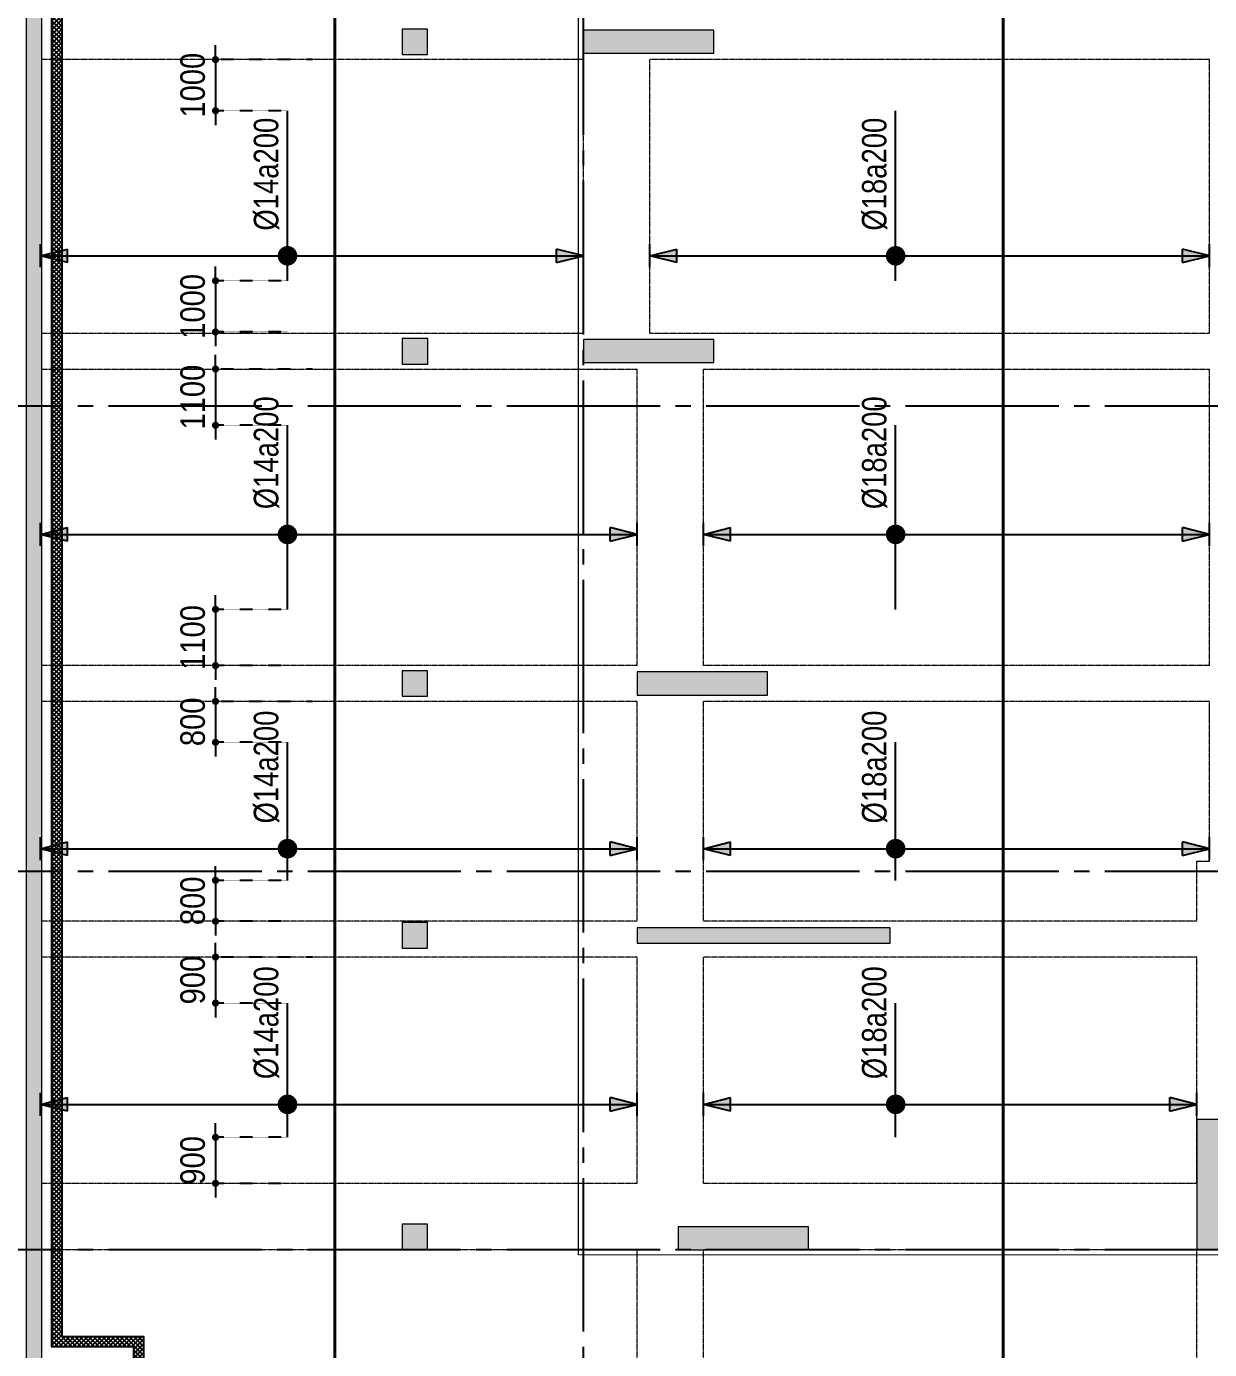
# Model space of a CAD drawing. Header units: millimetres. Extents: x -3819597 to -2591384, y 582389 to 820195.
# Drawn here: x -2777407 to -2754257, y 698281 to 724155 of the extents above; entities that cross this region are included whole.
import ezdxf
from ezdxf.enums import TextEntityAlignment as Align

# ---------------------------------------------------------------- set-up
doc = ezdxf.new("R2010")
doc.units = ezdxf.units.MM
doc.header["$MEASUREMENT"] = 0
for name, pattern in [('CENTER', [2, 1.25, -0.25, 0.25, -0.25]), ('CHG_XX_Cot_Ham 2$0$MB_Luoi truc$0$HTT Hidden 21', [3, 2, -1]), ('CHG_XX_Damsan_Ham 2$0$CHG_XX_Damsan_Ham 2$0$HIDDEN', [0.375, 0.25, -0.125]), ('CHG_XX_Luoi truc$0$MB_Luoi truc$0$Center101', [13, 10, -1, 1, -1]), ('DOT2', [0.125, 0, -0.125]), ('HIDDEN', [0.375, 0.25, -0.125])]:
    doc.linetypes.add(name, pattern=pattern)
doc.layers.get('0').update_dxf_attribs({"lineweight": 9})
doc.layers.get('Defpoints').update_dxf_attribs({"color": 10, "lineweight": 0})
for name, color, linetype in [('02HN. TEXT B', 1, 'Continuous'), ('08HN. SSS X', 6, 'Continuous'), ('12HN. GRID', 1, 'CENTER'), ('CHG_XX_Damsan_Ham 2$0$CHG_XX_Damsan_Ham 2$0$MEP-00-GENERAL-35', 2, 'Continuous'), ('CHG_XX_Luoi truc$0$Grid', 34, 'Continuous'), ('CHG_XX_Luoi truc$0$Grid Line', 8, 'CHG_XX_Luoi truc$0$MB_Luoi truc$0$Center101'), ('dim', 51, 'Continuous')]:
    doc.layers.add(name, color=color, linetype=linetype)
for name, color, linetype, lineweight, plot in [('CHG_XX_Cot_Ham 2$0$NS-Column-H2', 90, 'Continuous', 13, False), ('CHG_XX_Cot_Ham 2$0$NS-Column-H2 @ 1', 90, 'Continuous', 13, False), ('CHG_XX_Cot_Ham 2$0$NS-Column-H2 @ 150', 90, 'Continuous', 13, False)]:
    doc.layers.add(name, color=color, linetype=linetype, lineweight=lineweight, plot=plot)
for name, color, linetype, lineweight in [('CHG_XX_Cot_Ham 2$0$NS-Pier-H2', 150, 'Continuous', 13), ('CHG_XX_Cot_Ham 2$0$NS-Pier-H2 @ 1', 150, 'Continuous', 13), ('CHG_XX_Cot_Ham 2$0$NS-Pier-H2 @ 150', 150, 'Continuous', 13), ("CHG_XX_Damsan_Ham 2$0$CHG_XX_Damsan_Ham 2$0$'S_General_Hidden_1 Thin", 1, 'CHG_XX_Damsan_Ham 2$0$CHG_XX_Damsan_Ham 2$0$HIDDEN', 18), ('CHG_XX_Damsan_Ham 2$0$CHG_XX_Damsan_Ham 2$0$CHG_XX_Damsan_Ham 2$0$Start net bao', 3, 'Continuous', 18), ('CHG_XX_Damsan_Ham 2$0$CHG_XX_Damsan_Ham 2$0$DBAO', 3, 'Continuous', 13), ('CHG_XX_Damsan_Ham 2$0$CHG_XX_Damsan_Ham 2$0$DTE-MEP-H-SLAB TEXT', 3, 'Continuous', 0), ('CHG_XX_Damsan_Ham 2$0$CHG_XX_Damsan_Ham 2$0$mach ngung thi cong', 6, 'Continuous', 13), ('CHG_XX_Damsan_Ham 2$0$CHG_XX_Damsan_Ham 2$0$Start hatch', 8, 'Continuous', 25), ('CHG_XX_Damsan_Ham 2$0$CHG_XX_Damsan_Ham 2$0$Start net bao', 3, 'Continuous', 18), ('CHG_XX_Damsan_Ham 2$0$HATCH', 57, 'Continuous', 9), ('CHG_XX_Damsan_Ham 2$0$mach ngung thi cong', 6, 'Continuous', 13), ('thep chay suot', 5, 'HIDDEN', 40)]:
    doc.layers.add(name, color=color, linetype=linetype, lineweight=lineweight)
doc.styles.add('[HN042014]STYLE', font='arial.ttf', dxfattribs={"width": 0.8})
doc.styles.add('CHG_XX_Luoi truc$0$MB_Luoi truc$0$Grid A-F$0$VNI-HelveCB', font='VHELVCB_0.TTF')
doc.styles.add('MB_Luoi truc$0$Arial_C', font='arial.ttf', dxfattribs={"width": 0.85})
doc.dimstyles.new('200', dxfattribs={"dimscale": 200, "dimtxt": 2.4, "dimasz": 0.7, "dimexe": 0.0003, "dimexo": 0, "dimgap": 1, "dimtad": 1, "dimdec": 0, "dimzin": 12, "dimdsep": 46, "dimtxsty": 'MB_Luoi truc$0$Arial_C', "dimblk": 'MB_Luoi truc$0$_Dot', "dimcen": 0.5, "dimclrd": 256, "dimclre": 8, "dimclrt": 1, "dimadec": 0, "dimazin": 0, "dimtfac": 1, "dimtdec": 0, "dimtix": 1, "dimtmove": 2, "dimatfit": 3, "dimldrblk": 'MB_Luoi truc$0$HTT Arrow 30', "dimfxl": 1, "dimtolj": 1, "dimtzin": 0, "dimlwe": -1, "dimarcsym": 0})
pattern_1 = [(45, (273994.73, -8650), (-44.194174, 44.194174), []), (135, (273994.73, -8650), (-44.194174, -44.194174), [])]

# ---------------------------------------------------------------- blocks, each defined once
blk = doc.blocks.new('*U684')
at = {"layer": 'thep chay suot', "linetype": 'HIDDEN', "ltscale": 10}
blk.add_line((-12752.7, 0), (13627.9, 0), dxfattribs=at)
at = {"layer": '02HN. TEXT B', "linetype": 'ByBlock', "style": '[HN042014]STYLE', "width": 0.8, "flags": 8}
blk.add_attdef('1', text='', height=160, dxfattribs=at).set_placement((-923.2, 185.3), align=Align.MIDDLE_LEFT)
blk.add_attdef('0', text='', height=160, dxfattribs=at).set_placement((-351.3, 10.6), align=Align.MIDDLE_CENTER)
at = {"layer": 'Defpoints', "color": 9, "linetype": 'ByBlock', "style": '[HN042014]STYLE', "width": 0.8, "flags": 9}
for tag, p in [('2', (-8371.1, -1066)), ('3', (-8371.1, -1470.8)), ('4', (-8371.1, -1875.5)), ('5', (-8371.1, -2266))]:
    blk.add_attdef(tag, text='', height=250, dxfattribs=at).set_placement(p, align=Align.MIDDLE_CENTER)
blk = doc.blocks.new('*U178')
at = {"layer": '12HN. GRID', "linetype": 'Continuous'}
h = blk.add_hatch(color=256, dxfattribs=at)
h.dxf.hatch_style = 1
h.paths.add_polyline_path([(-44, 1435.6), (44, 1435.6), (0, 1611.6)])
h = blk.add_hatch(color=256, dxfattribs=at)
h.dxf.hatch_style = 1
h.paths.add_polyline_path([(0, -1930.7), (44, -1754.7), (-44, -1754.7)])
at = {"layer": '08HN. SSS X', "linetype": 'ByBlock', "ltscale": 10}
for p, q in [((-162.9, 0), (945.5, 0)), ((-162.9, 0), (-162.9, 0)), ((945.5, 0), (945.5, 0))]:
    blk.add_line(p, q, dxfattribs=at)
at = {"layer": '12HN. GRID', "linetype": 'Continuous'}
for p, q in [((-75, 1611.6), (75, 1611.6)), ((-44, 1435.6), (0, 1611.6)), ((0, 1611.6), (0, -1930.7)), ((0, 1611.6), (44, 1435.6)), ((-44, 1435.6), (44, 1435.6)), ((-44, -1754.7), (44, -1754.7)), ((-44, -1754.7), (0, -1930.7)), ((0, -1930.7), (44, -1754.7)), ((-75, -1930.7), (75, -1930.7))]:
    blk.add_line(p, q, dxfattribs=at)
at = {"layer": '12HN. GRID', "linetype": 'Continuous', "const_width": 64, "flags": 128}
blk.add_lwpolyline([(-32, 0, 1), (32, 0, 1)], format="xyb", close=True, dxfattribs=at)
at = {"layer": '02HN. TEXT B', "linetype": 'ByBlock', "style": '[HN042014]STYLE', "width": 0.8, "flags": 8}
blk.add_attdef('1', text='', height=160, dxfattribs=at).set_placement((164.4, 140), align=Align.MIDDLE_LEFT)
blk.add_attdef('0', text='', height=160, dxfattribs=at).set_placement((1102.5, 160), align=Align.MIDDLE_CENTER)
at = {"layer": 'Defpoints', "color": 9, "linetype": 'ByBlock', "style": '[HN042014]STYLE', "width": 0.8, "flags": 9}
for tag, p in [('2', (2890.2, 2422.8)), ('3', (2890.2, 2018)), ('4', (2890.2, 1613.3)), ('5', (2890.2, 1222.8))]:
    blk.add_attdef(tag, text='', height=250, dxfattribs=at).set_placement(p, align=Align.MIDDLE_CENTER)
blk = doc.blocks.new('MB_Luoi truc$0$_Dot')
at = {"color": 0, "linetype": 'ByBlock', "lineweight": -2}
blk.add_line((-0.5, 0), (-1, 0), dxfattribs=at)
at = {"color": 0, "linetype": 'ByBlock', "const_width": 0.5}
blk.add_lwpolyline([(-0.25, 0, 1), (0.25, 0, 1)], format="xyb", close=True, dxfattribs=at)
blk = doc.blocks.new('*D163')
at = {"layer": 'Defpoints', "color": 0, "transparency": 16777216}
for p in [(-2771807, 723506), (-2773707, 722506), (-2772299, 722506)]:
    blk.add_point(p, dxfattribs=at)
at = {"layer": 'dim', "lineweight": -2, "transparency": 16777216}
for p, q in [((-2773707, 723646), (-2773707, 723786)), ((-2773707, 723506), (-2773707, 722506)), ((-2773707, 722366), (-2773707, 722226))]:
    blk.add_line(p, q, dxfattribs=at)
at = {"layer": 'dim', "color": 8, "linetype": 'DOT2', "transparency": 16777216}
for p, q in [((-2771807, 723506), (-2773707, 723506)), ((-2772299, 722506), (-2773707, 722506))]:
    blk.add_line(p, q, dxfattribs=at)
at = {"layer": 'dim', "lineweight": -2, "transparency": 16777216, "xscale": 140, "yscale": 140, "zscale": 140}
for p, rotation in [((-2773707, 723506), 270), ((-2773707, 722506), 90)]:
    blk.add_blockref('MB_Luoi truc$0$_Dot', p, dxfattribs=dict(at, rotation=rotation))
at = {"layer": 'dim', "color": 1, "transparency": 16777216, "insert": (-2774152, 723006), "char_height": 480, "attachment_point": 5, "rotation": 90, "style": 'MB_Luoi truc$0$Arial_C'}
blk.add_mtext('\\A1;1000', dxfattribs=at)
blk = doc.blocks.new('MB_Luoi truc$0$HTT Arrow 30')
blk.add_hatch(color=256).paths.add_polyline_path([(-2.5, 0.375), (-2.5, -0.375), (0, 0)])
at = {"color": 0, "linetype": 'ByBlock', "lineweight": -2}
for p, q in [((0, 0), (-2.5, 0.375)), ((-2.5, -0.375), (-2.5, 0.375)), ((0, 0), (-2.5, -0.375))]:
    blk.add_line(p, q, dxfattribs=at)
blk = doc.blocks.new('*D164')
at = {"layer": 'Defpoints', "color": 0, "transparency": 16777216}
for p in [(-2772299, 719181), (-2773707, 718181), (-2772299, 718181)]:
    blk.add_point(p, dxfattribs=at)
at = {"layer": 'dim', "lineweight": -2, "transparency": 16777216}
for p, q in [((-2773707, 719321), (-2773707, 719461)), ((-2773707, 719181), (-2773707, 718181)), ((-2773707, 718041), (-2773707, 717901))]:
    blk.add_line(p, q, dxfattribs=at)
at = {"layer": 'dim', "color": 8, "linetype": 'DOT2', "transparency": 16777216}
for p, q in [((-2772299, 719181), (-2773707, 719181)), ((-2772299, 718181), (-2773707, 718181))]:
    blk.add_line(p, q, dxfattribs=at)
at = {"layer": 'dim', "lineweight": -2, "transparency": 16777216, "xscale": 140, "yscale": 140, "zscale": 140}
for p, rotation in [((-2773707, 719181), 270), ((-2773707, 718181), 90)]:
    blk.add_blockref('MB_Luoi truc$0$_Dot', p, dxfattribs=dict(at, rotation=rotation))
at = {"layer": 'dim', "color": 1, "transparency": 16777216, "insert": (-2774152, 718681), "char_height": 480, "attachment_point": 5, "rotation": 90, "style": 'MB_Luoi truc$0$Arial_C'}
blk.add_mtext('\\A1;1000', dxfattribs=at)
blk = doc.blocks.new('*U173')
at = {"layer": '12HN. GRID', "linetype": 'Continuous'}
h = blk.add_hatch(color=256, dxfattribs=at)
h.dxf.hatch_style = 1
h.paths.add_polyline_path([(-44, 1435.6), (44, 1435.6), (0, 1611.6)])
h = blk.add_hatch(color=256, dxfattribs=at)
h.dxf.hatch_style = 1
h.paths.add_polyline_path([(0, -2280.7), (44, -2104.7), (-44, -2104.7)])
at = {"layer": '08HN. SSS X', "linetype": 'ByBlock', "ltscale": 10}
for p, q in [((-488.5, 0), (711.5, 0)), ((-488.5, 0), (-488.5, 0)), ((711.5, 0), (711.5, 0))]:
    blk.add_line(p, q, dxfattribs=at)
at = {"layer": '12HN. GRID', "linetype": 'Continuous'}
for p, q in [((-75, 1611.6), (75, 1611.6)), ((-44, 1435.6), (0, 1611.6)), ((0, 1611.6), (0, -2280.7)), ((0, 1611.6), (44, 1435.6)), ((-44, 1435.6), (44, 1435.6)), ((-44, -2104.7), (44, -2104.7)), ((-44, -2104.7), (0, -2280.7)), ((0, -2280.7), (44, -2104.7)), ((-75, -2280.7), (75, -2280.7))]:
    blk.add_line(p, q, dxfattribs=at)
at = {"layer": '12HN. GRID', "linetype": 'Continuous', "const_width": 64, "flags": 128}
blk.add_lwpolyline([(-32, 0, 1), (32, 0, 1)], format="xyb", close=True, dxfattribs=at)
at = {"layer": '02HN. TEXT B', "linetype": 'ByBlock', "style": '[HN042014]STYLE', "width": 0.8, "flags": 8}
blk.add_attdef('1', text='', height=160, dxfattribs=at).set_placement((164.4, 140), align=Align.MIDDLE_LEFT)
blk.add_attdef('0', text='', height=160, dxfattribs=at).set_placement((1102.5, 160), align=Align.MIDDLE_CENTER)
at = {"layer": 'Defpoints', "color": 9, "linetype": 'ByBlock', "style": '[HN042014]STYLE', "width": 0.8, "flags": 9}
for tag, p in [('2', (2689.6, 2422.8)), ('3', (2689.6, 2018)), ('4', (2689.6, 1613.3)), ('5', (2689.6, 1222.8))]:
    blk.add_attdef(tag, text='', height=250, dxfattribs=at).set_placement(p, align=Align.MIDDLE_CENTER)
blk = doc.blocks.new('*D165')
at = {"layer": 'Defpoints', "color": 0, "transparency": 16777216}
for p in [(-2771807, 717456), (-2773707, 716356), (-2772299, 716356)]:
    blk.add_point(p, dxfattribs=at)
at = {"layer": 'dim', "lineweight": -2, "transparency": 16777216}
for p, q in [((-2773707, 717596), (-2773707, 717736)), ((-2773707, 717456), (-2773707, 716356)), ((-2773707, 716216), (-2773707, 716076))]:
    blk.add_line(p, q, dxfattribs=at)
at = {"layer": 'dim', "color": 8, "linetype": 'DOT2', "transparency": 16777216}
for p, q in [((-2771807, 717456), (-2773707, 717456)), ((-2772299, 716356), (-2773707, 716356))]:
    blk.add_line(p, q, dxfattribs=at)
at = {"layer": 'dim', "lineweight": -2, "transparency": 16777216, "xscale": 140, "yscale": 140, "zscale": 140}
for p, rotation in [((-2773707, 717456), 270), ((-2773707, 716356), 90)]:
    blk.add_blockref('MB_Luoi truc$0$_Dot', p, dxfattribs=dict(at, rotation=rotation))
at = {"layer": 'dim', "color": 1, "transparency": 16777216, "insert": (-2774152, 716906), "char_height": 480, "attachment_point": 5, "rotation": 90, "style": 'MB_Luoi truc$0$Arial_C'}
blk.add_mtext('\\A1;1100', dxfattribs=at)
blk = doc.blocks.new('*D166')
at = {"layer": 'Defpoints', "color": 0, "transparency": 16777216}
for p in [(-2772299, 712756), (-2773707, 711656), (-2772299, 711656)]:
    blk.add_point(p, dxfattribs=at)
at = {"layer": 'dim', "lineweight": -2, "transparency": 16777216}
for p, q in [((-2773707, 712896), (-2773707, 713036)), ((-2773707, 712756), (-2773707, 711656)), ((-2773707, 711516), (-2773707, 711376))]:
    blk.add_line(p, q, dxfattribs=at)
at = {"layer": 'dim', "color": 8, "linetype": 'DOT2', "transparency": 16777216}
for p, q in [((-2772299, 712756), (-2773707, 712756)), ((-2772299, 711656), (-2773707, 711656))]:
    blk.add_line(p, q, dxfattribs=at)
at = {"layer": 'dim', "lineweight": -2, "transparency": 16777216, "xscale": 140, "yscale": 140, "zscale": 140}
for p, rotation in [((-2773707, 712756), 270), ((-2773707, 711656), 90)]:
    blk.add_blockref('MB_Luoi truc$0$_Dot', p, dxfattribs=dict(at, rotation=rotation))
at = {"layer": 'dim', "color": 1, "transparency": 16777216, "insert": (-2774152, 712206), "char_height": 480, "attachment_point": 5, "rotation": 90, "style": 'MB_Luoi truc$0$Arial_C'}
blk.add_mtext('\\A1;1100', dxfattribs=at)
blk = doc.blocks.new('*U169')
at = {"layer": '12HN. GRID', "linetype": 'Continuous'}
h = blk.add_hatch(color=256, dxfattribs=at)
h.dxf.hatch_style = 1
h.paths.add_polyline_path([(-44, 1435.6), (44, 1435.6), (0, 1611.6)])
h = blk.add_hatch(color=256, dxfattribs=at)
h.dxf.hatch_style = 1
h.paths.add_polyline_path([(0, -2280.7), (44, -2104.7), (-44, -2104.7)])
at = {"layer": '08HN. SSS X', "linetype": 'ByBlock', "ltscale": 10}
for p, q in [((-206.6, 0), (693.5, 0)), ((-206.6, 0), (-206.6, 0)), ((693.5, 0), (693.5, 0))]:
    blk.add_line(p, q, dxfattribs=at)
at = {"layer": '12HN. GRID', "linetype": 'Continuous'}
for p, q in [((-75, 1611.6), (75, 1611.6)), ((-44, 1435.6), (0, 1611.6)), ((0, 1611.6), (0, -2280.7)), ((0, 1611.6), (44, 1435.6)), ((-44, 1435.6), (44, 1435.6)), ((-44, -2104.7), (44, -2104.7)), ((-44, -2104.7), (0, -2280.7)), ((0, -2280.7), (44, -2104.7)), ((-75, -2280.7), (75, -2280.7))]:
    blk.add_line(p, q, dxfattribs=at)
at = {"layer": '12HN. GRID', "linetype": 'Continuous', "const_width": 64, "flags": 128}
blk.add_lwpolyline([(-32, 0, 1), (32, 0, 1)], format="xyb", close=True, dxfattribs=at)
at = {"layer": '02HN. TEXT B', "linetype": 'ByBlock', "style": '[HN042014]STYLE', "width": 0.8, "flags": 8}
blk.add_attdef('1', text='', height=160, dxfattribs=at).set_placement((164.4, 140), align=Align.MIDDLE_LEFT)
blk.add_attdef('0', text='', height=160, dxfattribs=at).set_placement((1102.5, 160), align=Align.MIDDLE_CENTER)
at = {"layer": 'Defpoints', "color": 9, "linetype": 'ByBlock', "style": '[HN042014]STYLE', "width": 0.8, "flags": 9}
for tag, p in [('2', (2571.6, 2422.8)), ('3', (2571.6, 2018)), ('4', (2571.6, 1613.3)), ('5', (2571.6, 1222.8))]:
    blk.add_attdef(tag, text='', height=250, dxfattribs=at).set_placement(p, align=Align.MIDDLE_CENTER)
blk = doc.blocks.new('*D167')
at = {"layer": 'Defpoints', "color": 0, "transparency": 16777216}
for p in [(-2771807, 710956), (-2773707, 710156), (-2772299, 710156)]:
    blk.add_point(p, dxfattribs=at)
at = {"layer": 'dim', "lineweight": -2, "transparency": 16777216}
for p, q in [((-2773707, 711096), (-2773707, 711236)), ((-2773707, 710956), (-2773707, 710156)), ((-2773707, 710016), (-2773707, 709876))]:
    blk.add_line(p, q, dxfattribs=at)
at = {"layer": 'dim', "color": 8, "linetype": 'DOT2', "transparency": 16777216}
for p, q in [((-2771807, 710956), (-2773707, 710956)), ((-2772299, 710156), (-2773707, 710156))]:
    blk.add_line(p, q, dxfattribs=at)
at = {"layer": 'dim', "lineweight": -2, "transparency": 16777216, "xscale": 140, "yscale": 140, "zscale": 140}
for p, rotation in [((-2773707, 710956), 270), ((-2773707, 710156), 90)]:
    blk.add_blockref('MB_Luoi truc$0$_Dot', p, dxfattribs=dict(at, rotation=rotation))
at = {"layer": 'dim', "color": 1, "transparency": 16777216, "insert": (-2774152, 710556), "char_height": 480, "attachment_point": 5, "rotation": 90, "style": 'MB_Luoi truc$0$Arial_C'}
blk.add_mtext('\\A1;800', dxfattribs=at)
blk = doc.blocks.new('*D168')
at = {"layer": 'Defpoints', "color": 0, "transparency": 16777216}
for p in [(-2772299, 707456), (-2773707, 706656), (-2772299, 706656)]:
    blk.add_point(p, dxfattribs=at)
at = {"layer": 'dim', "lineweight": -2, "transparency": 16777216}
for p, q in [((-2773707, 707596), (-2773707, 707736)), ((-2773707, 707456), (-2773707, 706656)), ((-2773707, 706516), (-2773707, 706376))]:
    blk.add_line(p, q, dxfattribs=at)
at = {"layer": 'dim', "color": 8, "linetype": 'DOT2', "transparency": 16777216}
for p, q in [((-2772299, 707456), (-2773707, 707456)), ((-2772299, 706656), (-2773707, 706656))]:
    blk.add_line(p, q, dxfattribs=at)
at = {"layer": 'dim', "lineweight": -2, "transparency": 16777216, "xscale": 140, "yscale": 140, "zscale": 140}
for p, rotation in [((-2773707, 707456), 270), ((-2773707, 706656), 90)]:
    blk.add_blockref('MB_Luoi truc$0$_Dot', p, dxfattribs=dict(at, rotation=rotation))
at = {"layer": 'dim', "color": 1, "transparency": 16777216, "insert": (-2774152, 707056), "char_height": 480, "attachment_point": 5, "rotation": 90, "style": 'MB_Luoi truc$0$Arial_C'}
blk.add_mtext('\\A1;800', dxfattribs=at)
blk = doc.blocks.new('*U172')
at = {"layer": '12HN. GRID', "linetype": 'Continuous'}
h = blk.add_hatch(color=256, dxfattribs=at)
h.dxf.hatch_style = 1
h.paths.add_polyline_path([(-44, 1435.6), (44, 1435.6), (0, 1611.6)])
h = blk.add_hatch(color=256, dxfattribs=at)
h.dxf.hatch_style = 1
h.paths.add_polyline_path([(0, -2280.7), (44, -2104.7), (-44, -2104.7)])
at = {"layer": '08HN. SSS X', "linetype": 'ByBlock', "ltscale": 10}
for p, q in [((-214.9, 0), (660.1, 0)), ((-214.9, 0), (-214.9, 0)), ((660.1, 0), (660.1, 0))]:
    blk.add_line(p, q, dxfattribs=at)
at = {"layer": '12HN. GRID', "linetype": 'Continuous'}
for p, q in [((-75, 1611.6), (75, 1611.6)), ((-44, 1435.6), (0, 1611.6)), ((0, 1611.6), (0, -2280.7)), ((0, 1611.6), (44, 1435.6)), ((-44, 1435.6), (44, 1435.6)), ((-44, -2104.7), (44, -2104.7)), ((-44, -2104.7), (0, -2280.7)), ((0, -2280.7), (44, -2104.7)), ((-75, -2280.7), (75, -2280.7))]:
    blk.add_line(p, q, dxfattribs=at)
at = {"layer": '12HN. GRID', "linetype": 'Continuous', "const_width": 64, "flags": 128}
blk.add_lwpolyline([(-32, 0, 1), (32, 0, 1)], format="xyb", close=True, dxfattribs=at)
at = {"layer": '02HN. TEXT B', "linetype": 'ByBlock', "style": '[HN042014]STYLE', "width": 0.8, "flags": 8}
blk.add_attdef('1', text='', height=160, dxfattribs=at).set_placement((164.4, 140), align=Align.MIDDLE_LEFT)
blk.add_attdef('0', text='', height=160, dxfattribs=at).set_placement((1102.5, 160), align=Align.MIDDLE_CENTER)
at = {"layer": 'Defpoints', "color": 9, "linetype": 'ByBlock', "style": '[HN042014]STYLE', "width": 0.8, "flags": 9}
for tag, p in [('2', (2571.6, 2422.8)), ('3', (2571.6, 2018)), ('4', (2571.6, 1613.3)), ('5', (2571.6, 1222.8))]:
    blk.add_attdef(tag, text='', height=250, dxfattribs=at).set_placement(p, align=Align.MIDDLE_CENTER)
blk = doc.blocks.new('*D170')
at = {"layer": 'Defpoints', "color": 0, "transparency": 16777216}
for p in [(-2771807, 705956), (-2773707, 705056), (-2772299, 705056)]:
    blk.add_point(p, dxfattribs=at)
at = {"layer": 'dim', "lineweight": -2, "transparency": 16777216}
for p, q in [((-2773707, 706096), (-2773707, 706236)), ((-2773707, 705956), (-2773707, 705056)), ((-2773707, 704916), (-2773707, 704776))]:
    blk.add_line(p, q, dxfattribs=at)
at = {"layer": 'dim', "color": 8, "linetype": 'DOT2', "transparency": 16777216}
for p, q in [((-2771807, 705956), (-2773707, 705956)), ((-2772299, 705056), (-2773707, 705056))]:
    blk.add_line(p, q, dxfattribs=at)
at = {"layer": 'dim', "lineweight": -2, "transparency": 16777216, "xscale": 140, "yscale": 140, "zscale": 140}
for p, rotation in [((-2773707, 705956), 270), ((-2773707, 705056), 90)]:
    blk.add_blockref('MB_Luoi truc$0$_Dot', p, dxfattribs=dict(at, rotation=rotation))
at = {"layer": 'dim', "color": 1, "transparency": 16777216, "insert": (-2774152, 705506), "char_height": 480, "attachment_point": 5, "rotation": 90, "style": 'MB_Luoi truc$0$Arial_C'}
blk.add_mtext('\\A1;900', dxfattribs=at)
blk = doc.blocks.new('*D171')
at = {"layer": 'Defpoints', "color": 0, "transparency": 16777216}
for p in [(-2772299, 702431), (-2773707, 701531), (-2772299, 701531)]:
    blk.add_point(p, dxfattribs=at)
at = {"layer": 'dim', "lineweight": -2, "transparency": 16777216}
for p, q in [((-2773707, 702571), (-2773707, 702711)), ((-2773707, 702431), (-2773707, 701531)), ((-2773707, 701391), (-2773707, 701251))]:
    blk.add_line(p, q, dxfattribs=at)
at = {"layer": 'dim', "color": 8, "linetype": 'DOT2', "transparency": 16777216}
for p, q in [((-2772299, 702431), (-2773707, 702431)), ((-2772299, 701531), (-2773707, 701531))]:
    blk.add_line(p, q, dxfattribs=at)
at = {"layer": 'dim', "lineweight": -2, "transparency": 16777216, "xscale": 140, "yscale": 140, "zscale": 140}
for p, rotation in [((-2773707, 702431), 270), ((-2773707, 701531), 90)]:
    blk.add_blockref('MB_Luoi truc$0$_Dot', p, dxfattribs=dict(at, rotation=rotation))
at = {"layer": 'dim', "color": 1, "transparency": 16777216, "insert": (-2774152, 701981), "char_height": 480, "attachment_point": 5, "rotation": 90, "style": 'MB_Luoi truc$0$Arial_C'}
blk.add_mtext('\\A1;900', dxfattribs=at)
blk = doc.blocks.new('*U174')
at = {"layer": '12HN. GRID', "linetype": 'Continuous'}
h = blk.add_hatch(color=256, dxfattribs=at)
h.dxf.hatch_style = 1
h.paths.add_polyline_path([(-44, 1426.7), (44, 1426.7), (0, 1602.7)])
h = blk.add_hatch(color=256, dxfattribs=at)
h.dxf.hatch_style = 1
h.paths.add_polyline_path([(0, -2047.3), (44, -1871.3), (-44, -1871.3)])
at = {"layer": '08HN. SSS X', "linetype": 'ByBlock', "ltscale": 10}
for p, q in [((-162.9, 0), (945.5, 0)), ((-162.9, 0), (-162.9, 0)), ((945.5, 0), (945.5, 0))]:
    blk.add_line(p, q, dxfattribs=at)
at = {"layer": '12HN. GRID', "linetype": 'Continuous'}
for p, q in [((-75, 1602.7), (75, 1602.7)), ((-44, 1426.7), (0, 1602.7)), ((0, 1602.7), (0, -2047.3)), ((0, 1602.7), (44, 1426.7)), ((-44, 1426.7), (44, 1426.7)), ((-44, -1871.3), (44, -1871.3)), ((-44, -1871.3), (0, -2047.3)), ((0, -2047.3), (44, -1871.3)), ((-75, -2047.3), (75, -2047.3))]:
    blk.add_line(p, q, dxfattribs=at)
at = {"layer": '12HN. GRID', "linetype": 'Continuous', "const_width": 64, "flags": 128}
blk.add_lwpolyline([(-32, 0, 1), (32, 0, 1)], format="xyb", close=True, dxfattribs=at)
at = {"layer": '02HN. TEXT B', "linetype": 'ByBlock', "style": '[HN042014]STYLE', "width": 0.8, "flags": 8}
blk.add_attdef('1', text='', height=160, dxfattribs=at).set_placement((164.4, 140), align=Align.MIDDLE_LEFT)
blk.add_attdef('0', text='', height=160, dxfattribs=at).set_placement((1102.5, 160), align=Align.MIDDLE_CENTER)
at = {"layer": 'Defpoints', "color": 9, "linetype": 'ByBlock', "style": '[HN042014]STYLE', "width": 0.8, "flags": 9}
for tag, p in [('2', (2890.2, 2422.8)), ('3', (2890.2, 2018)), ('4', (2890.2, 1613.3)), ('5', (2890.2, 1222.8))]:
    blk.add_attdef(tag, text='', height=250, dxfattribs=at).set_placement(p, align=Align.MIDDLE_CENTER)
blk = doc.blocks.new('*U179')
at = {"layer": '12HN. GRID', "linetype": 'Continuous'}
h = blk.add_hatch(color=256, dxfattribs=at)
h.dxf.hatch_style = 1
h.paths.add_polyline_path([(-44, 1076.7), (44, 1076.7), (0, 1252.7)])
h = blk.add_hatch(color=256, dxfattribs=at)
h.dxf.hatch_style = 1
h.paths.add_polyline_path([(0, -2047.3), (44, -1871.3), (-44, -1871.3)])
at = {"layer": '08HN. SSS X', "linetype": 'ByBlock', "ltscale": 10}
for p, q in [((-488.5, 0), (711.5, 0)), ((-488.5, 0), (-488.5, 0)), ((711.5, 0), (711.5, 0))]:
    blk.add_line(p, q, dxfattribs=at)
at = {"layer": '12HN. GRID', "linetype": 'Continuous'}
for p, q in [((-75, 1252.7), (75, 1252.7)), ((-44, 1076.7), (0, 1252.7)), ((0, 1252.7), (0, -2047.3)), ((0, 1252.7), (44, 1076.7)), ((-44, 1076.7), (44, 1076.7)), ((-44, -1871.3), (44, -1871.3)), ((-44, -1871.3), (0, -2047.3)), ((0, -2047.3), (44, -1871.3)), ((-75, -2047.3), (75, -2047.3))]:
    blk.add_line(p, q, dxfattribs=at)
at = {"layer": '12HN. GRID', "linetype": 'Continuous', "const_width": 64, "flags": 128}
blk.add_lwpolyline([(-32, 0, 1), (32, 0, 1)], format="xyb", close=True, dxfattribs=at)
at = {"layer": '02HN. TEXT B', "linetype": 'ByBlock', "style": '[HN042014]STYLE', "width": 0.8, "flags": 8}
blk.add_attdef('1', text='', height=160, dxfattribs=at).set_placement((164.4, 140), align=Align.MIDDLE_LEFT)
blk.add_attdef('0', text='', height=160, dxfattribs=at).set_placement((1102.5, 160), align=Align.MIDDLE_CENTER)
at = {"layer": 'Defpoints', "color": 9, "linetype": 'ByBlock', "style": '[HN042014]STYLE', "width": 0.8, "flags": 9}
for tag, p in [('2', (2689.6, 2422.8)), ('3', (2689.6, 2018)), ('4', (2689.6, 1613.3)), ('5', (2689.6, 1222.8))]:
    blk.add_attdef(tag, text='', height=250, dxfattribs=at).set_placement(p, align=Align.MIDDLE_CENTER)
blk = doc.blocks.new('*U181')
at = {"layer": '12HN. GRID', "linetype": 'Continuous'}
h = blk.add_hatch(color=256, dxfattribs=at)
h.dxf.hatch_style = 1
h.paths.add_polyline_path([(-44, 1076.7), (44, 1076.7), (0, 1252.7)])
h = blk.add_hatch(color=256, dxfattribs=at)
h.dxf.hatch_style = 1
h.paths.add_polyline_path([(0, -2047.3), (44, -1871.3), (-44, -1871.3)])
at = {"layer": '08HN. SSS X', "linetype": 'ByBlock', "ltscale": 10}
for p, q in [((-206.6, 0), (693.5, 0)), ((-206.6, 0), (-206.6, 0)), ((693.5, 0), (693.5, 0))]:
    blk.add_line(p, q, dxfattribs=at)
at = {"layer": '12HN. GRID', "linetype": 'Continuous'}
for p, q in [((-75, 1252.7), (75, 1252.7)), ((-44, 1076.7), (0, 1252.7)), ((0, 1252.7), (0, -2047.3)), ((0, 1252.7), (44, 1076.7)), ((-44, 1076.7), (44, 1076.7)), ((-44, -1871.3), (44, -1871.3)), ((-44, -1871.3), (0, -2047.3)), ((0, -2047.3), (44, -1871.3)), ((-75, -2047.3), (75, -2047.3))]:
    blk.add_line(p, q, dxfattribs=at)
at = {"layer": '12HN. GRID', "linetype": 'Continuous', "const_width": 64, "flags": 128}
blk.add_lwpolyline([(-32, 0, 1), (32, 0, 1)], format="xyb", close=True, dxfattribs=at)
at = {"layer": '02HN. TEXT B', "linetype": 'ByBlock', "style": '[HN042014]STYLE', "width": 0.8, "flags": 8}
blk.add_attdef('1', text='', height=160, dxfattribs=at).set_placement((164.4, 140), align=Align.MIDDLE_LEFT)
blk.add_attdef('0', text='', height=160, dxfattribs=at).set_placement((1102.5, 160), align=Align.MIDDLE_CENTER)
at = {"layer": 'Defpoints', "color": 9, "linetype": 'ByBlock', "style": '[HN042014]STYLE', "width": 0.8, "flags": 9}
for tag, p in [('2', (2571.6, 2422.8)), ('3', (2571.6, 2018)), ('4', (2571.6, 1613.3)), ('5', (2571.6, 1222.8))]:
    blk.add_attdef(tag, text='', height=250, dxfattribs=at).set_placement(p, align=Align.MIDDLE_CENTER)
blk = doc.blocks.new('*U180')
at = {"layer": '12HN. GRID', "linetype": 'Continuous'}
h = blk.add_hatch(color=256, dxfattribs=at)
h.dxf.hatch_style = 1
h.paths.add_polyline_path([(-44, 1076.7), (44, 1076.7), (0, 1252.7)])
h = blk.add_hatch(color=256, dxfattribs=at)
h.dxf.hatch_style = 1
h.paths.add_polyline_path([(0, -1964), (44, -1788), (-44, -1788)])
at = {"layer": '08HN. SSS X', "linetype": 'ByBlock', "ltscale": 10}
for p, q in [((-214.9, 0), (660.1, 0)), ((-214.9, 0), (-214.9, 0)), ((660.1, 0), (660.1, 0))]:
    blk.add_line(p, q, dxfattribs=at)
at = {"layer": '12HN. GRID', "linetype": 'Continuous'}
for p, q in [((-75, 1252.7), (75, 1252.7)), ((-44, 1076.7), (0, 1252.7)), ((0, 1252.7), (0, -1964)), ((0, 1252.7), (44, 1076.7)), ((-44, 1076.7), (44, 1076.7)), ((-44, -1788), (44, -1788)), ((-44, -1788), (0, -1964)), ((0, -1964), (44, -1788)), ((-75, -1964), (75, -1964))]:
    blk.add_line(p, q, dxfattribs=at)
at = {"layer": '12HN. GRID', "linetype": 'Continuous', "const_width": 64, "flags": 128}
blk.add_lwpolyline([(-32, 0, 1), (32, 0, 1)], format="xyb", close=True, dxfattribs=at)
at = {"layer": '02HN. TEXT B', "linetype": 'ByBlock', "style": '[HN042014]STYLE', "width": 0.8, "flags": 8}
blk.add_attdef('1', text='', height=160, dxfattribs=at).set_placement((164.4, 140), align=Align.MIDDLE_LEFT)
blk.add_attdef('0', text='', height=160, dxfattribs=at).set_placement((1102.5, 160), align=Align.MIDDLE_CENTER)
at = {"layer": 'Defpoints', "color": 9, "linetype": 'ByBlock', "style": '[HN042014]STYLE', "width": 0.8, "flags": 9}
for tag, p in [('2', (2571.6, 2422.8)), ('3', (2571.6, 2018)), ('4', (2571.6, 1613.3)), ('5', (2571.6, 1222.8))]:
    blk.add_attdef(tag, text='', height=250, dxfattribs=at).set_placement(p, align=Align.MIDDLE_CENTER)
blk = doc.blocks.new('*U1035')
at = {"layer": 'CHG_XX_Cot_Ham 2$0$NS-Pier-H2 @ 1'}
h = blk.add_hatch(color=256, dxfattribs=at)
h.dxf.hatch_style = 1
h.paths.add_polyline_path([(450, 0), (0, 0), (0, -2550), (450, -2550)])
at = {"layer": 'CHG_XX_Cot_Ham 2$0$NS-Pier-H2 @ 150'}
h = blk.add_hatch(color=256, dxfattribs=at)
h.dxf.hatch_style = 1
h.paths.add_polyline_path([(450, 0), (0, 0), (0, -2550), (450, -2550)])
blk = doc.blocks.new('CHG_XX_Cot_Ham 2$0$Block A_C450x2250')
at = {"layer": 'CHG_XX_Cot_Ham 2$0$NS-Pier-H2'}
blk.add_lwpolyline([(450, -2550), (0, -2550), (0, 0), (450, 0)], close=True, dxfattribs=at)
blk.add_blockref('*U1035', (0, 0), dxfattribs=at)
blk = doc.blocks.new('CHG_XX_Cot_Ham 2$0$Block A_C4950x300')
at = {"layer": 'CHG_XX_Cot_Ham 2$0$NS-Pier-H2'}
h = blk.add_hatch(color=256, dxfattribs=at)
h.dxf.hatch_style = 1
h.paths.add_polyline_path([(4950, -300), (4950, 0), (0, 0), (0, -300)])
blk.add_lwpolyline([(4950, -300), (4950, 0), (0, 0), (0, -300)], close=True, dxfattribs=at)
blk = doc.blocks.new('*U1037')
at = {"layer": 'CHG_XX_Cot_Ham 2$0$NS-Column-H2 @ 1'}
h = blk.add_hatch(color=256, dxfattribs=at)
h.dxf.hatch_style = 1
h.paths.add_polyline_path([(-250, -250), (-250, 250), (250, 250), (250, -250)])
at = {"layer": 'CHG_XX_Cot_Ham 2$0$NS-Column-H2 @ 150'}
h = blk.add_hatch(color=256, dxfattribs=at)
h.dxf.hatch_style = 1
h.paths.add_polyline_path([(-250, -250), (-250, 250), (250, 250), (250, -250)])
blk = doc.blocks.new('CHG_XX_Cot_Ham 2$0$500x500')
at = {"layer": 'CHG_XX_Cot_Ham 2$0$NS-Column-H2'}
blk.add_lwpolyline([(250, -250), (250, 250), (-250, 250), (-250, -250)], close=True, dxfattribs=at)
blk.add_blockref('*U1037', (0, 0), dxfattribs=at)
blk = doc.blocks.new('*U1030')
at = {"layer": 'CHG_XX_Luoi truc$0$Grid Line'}
blk.add_line((0, 0), (0, 608), dxfattribs=at)
at = {"layer": 'CHG_XX_Luoi truc$0$Grid', "lineweight": -2, "style": 'CHG_XX_Luoi truc$0$MB_Luoi truc$0$Grid A-F$0$VNI-HelveCB'}
for tag, p in [('GRIDSUB', (0, 617)), ('GRID', (0, -9))]:
    blk.add_attdef(tag, text='', height=5, dxfattribs=at).set_placement(p, align=Align.MIDDLE)
blk = doc.blocks.new('*U1031')
at = {"layer": 'CHG_XX_Luoi truc$0$Grid Line'}
blk.add_line((0, 0), (0, 438), dxfattribs=at)
at = {"layer": 'CHG_XX_Luoi truc$0$Grid', "lineweight": -2, "style": 'CHG_XX_Luoi truc$0$MB_Luoi truc$0$Grid A-F$0$VNI-HelveCB'}
for tag, p in [('GRIDSUB', (0, 447)), ('GRID', (0, -9))]:
    blk.add_attdef(tag, text='', height=5, dxfattribs=at).set_placement(p, align=Align.MIDDLE)
blk = doc.blocks.new('CHG_XX_Luoi truc')
at = {"layer": 'CHG_XX_Luoi truc$0$Grid', "xscale": 300, "yscale": 300, "zscale": 300}
blk.add_blockref('*U1030', (0, -12747), dxfattribs=at)
at = {"layer": 'CHG_XX_Luoi truc$0$Grid', "xscale": 300.0000000000013, "yscale": 300.0000000000013, "zscale": 300.0000000000013, "rotation": 90}
for p in [(110703, 106750), (110703, 97650), (110703, 90250)]:
    blk.add_blockref('*U1031', p, dxfattribs=at)
blk = doc.blocks.new('CHG_XX_Cot_Ham 2')
at = {"layer": 'CHG_XX_Cot_Ham 2$0$NS-Pier-H2'}
h = blk.add_hatch(color=256, dxfattribs=at)
h.dxf.hatch_style = 1
h.paths.add_polyline_path([(99639.2, 163400), (-10900, 163400), (-10900, 85450), (-300, 85450), (-300, 84050), (32350, 84050), (32350, -9000), (103575.5, -9000), (106050, -6022), (106050, 158254.3)])
h.paths.add_polyline_path([(99533.7, 163100), (105750, 158110.4), (105750, 90450), (105650, 90450), (105750, 90450), (105750, 13850), (105750, 13722.3), (105750, -5913.6), (103434.7, -8700), (93599.8, -8700), (93299.8, -8700), (32650, -8700), (32650, 84350), (0, 84350), (0, 85750), (-10600, 85750), (-10600, 163100), (93600, 163100)], flags=16)
for p, q in [((-10900, 85450), (-10900, 163400)), ((-10600, 85750), (-10600, 163100))]:
    blk.add_line(p, q, dxfattribs=at)
at = {"layer": 'CHG_XX_Cot_Ham 2$0$NS-Pier-H2', "linetype": 'CHG_XX_Cot_Ham 2$0$MB_Luoi truc$0$HTT Hidden 21'}
blk.add_lwpolyline([(99639.2, 163400), (106050, 158254.3), (106050, -6022), (103575.5, -9000), (32350, -9000), (32350, 84050), (-300, 84050), (-300, 85450), (-10900, 85450), (-10900, 163400)], close=True, dxfattribs=at)
at = {"layer": 'CHG_XX_Cot_Ham 2$0$NS-Column-H2'}
for p in [(-3300, 113872.9), (-3298.5, 107822.9), (-3300, 101325), (-3300, 96397.9), (-3300, 90500)]:
    blk.add_blockref('CHG_XX_Cot_Ham 2$0$500x500', p, dxfattribs=at)
at = {"layer": 'CHG_XX_Cot_Ham 2$0$NS-Pier-H2'}
for name, p in [('CHG_XX_Luoi truc', (0, 0)), ('CHG_XX_Cot_Ham 2$0$Block A_C4950x300', (1050, 96550))]:
    blk.add_blockref(name, p, dxfattribs=at)
at = {"layer": 'CHG_XX_Cot_Ham 2$0$NS-Pier-H2', "xscale": -1}
for p, rotation in [((0, 114100), 90), ((0, 108050), 90), ((1050, 101550), 90), ((12000, 90250), 180), ((1850, 90700), 90)]:
    blk.add_blockref('CHG_XX_Cot_Ham 2$0$Block A_C450x2250', p, dxfattribs=dict(at, rotation=rotation))
blk = doc.blocks.new('CHG_XX_Damsan_Ham 2$0$CHG_XX_Damsan_Ham 2$0$sdfsgdh')
at = {"layer": 'CHG_XX_Damsan_Ham 2$0$CHG_XX_Damsan_Ham 2$0$Start hatch', "ltscale": 0.5}
h = blk.add_hatch(dxfattribs=at)
h.set_pattern_fill('ANSI37', color=256, scale=500)
h.set_pattern_definition(pattern_1)
h.paths.add_polyline_path([(500, -21786), (300, -21786), (300, -50027), (500, -50027)])
h = blk.add_hatch(dxfattribs=at)
h.set_pattern_fill('ANSI37', color=256, scale=500)
h.set_pattern_definition(pattern_1)
h.paths.add_polyline_path([(500, -50027), (300, -50027), (300, -72550), (1900, -72550), (1900, -74750), (1500, -74750), (1500, -74950), (2100, -74950), (2100, -76250), (2100, -72350), (500, -72350)])
at = {"layer": 'CHG_XX_Damsan_Ham 2$0$CHG_XX_Damsan_Ham 2$0$MEP-00-GENERAL-35'}
for points in [[(1900, -74750), (1900, -72550), (300, -72550), (300, 0)], [(2100, -74750), (2100, -72350), (500, -72350), (500, -600)]]:
    blk.add_lwpolyline(points, dxfattribs=at)
blk = doc.blocks.new('CHG_XX_Damsan_Ham 2', base_point=(3089256, -609981))
at = {"layer": "CHG_XX_Damsan_Ham 2$0$CHG_XX_Damsan_Ham 2$0$'S_General_Hidden_1 Thin", "ltscale": 10}
for p, q in [((0, 113525), (-10600, 113525)), ((0, 108175), (0, 113525)), ((0, 108175), (0, 113525)), ((12250, 113525), (1300, 113525)), ((1300, 108175), (1300, 113525)), ((12250, 108175), (12250, 113525)), ((-10600, 108175), (0, 108175)), ((1300, 108175), (12250, 108175)), ((-10600, 107475), (1050, 107475)), ((1050, 101675), (1050, 107475)), ((2350, 107475), (12250, 107475)), ((2350, 101675), (2350, 107475)), ((12250, 101675), (12250, 107475)), ((1050, 101675), (-10600, 101675)), ((12250, 101675), (2350, 101675)), ((1050, 100975), (-10600, 100975)), ((1050, 96675), (1050, 100975)), ((12250, 100975), (2350, 100975)), ((2350, 96675), (2350, 100975)), ((12250, 97850), (12250, 100975)), ((12250, 100650), (12250, 100825)), ((12000, 96675), (12000, 97850)), ((12000, 97850), (12250, 97850)), ((1050, 96675), (-10600, 96675)), ((12000, 96675), (2350, 96675)), ((1050, 95975), (-10600, 95975)), ((1050, 91550), (1050, 95975)), ((12000, 95975), (2350, 95975)), ((2350, 91550), (2350, 95975)), ((12000, 91550), (12000, 95975)), ((1050, 91550), (-10600, 91550)), ((12000, 91550), (2350, 91550)), ((1050, 90250), (-10600, 90250)), ((1050, 84350), (1050, 90250)), ((2350, 84350), (2350, 90250)), ((12000, 90250), (2350, 90250)), ((12000, 84350), (12000, 90250))]:
    blk.add_line(p, q, dxfattribs=at)
at = {"layer": 'CHG_XX_Damsan_Ham 2$0$CHG_XX_Damsan_Ham 2$0$CHG_XX_Damsan_Ham 2$0$Start net bao'}
blk.add_lwpolyline([(-10600, 85750), (-10600, 163100), (99534, 163100), (105750, 158106), (105750, 128050)], dxfattribs=at)
at = {"layer": 'CHG_XX_Damsan_Ham 2$0$CHG_XX_Damsan_Ham 2$0$mach ngung thi cong'}
blk.add_lwpolyline([(23700, 90148), (-100, 90150), (-100, 153400), (99650, 153400), (99650, 71950), (75851, 71950), (75851, 88800), (75851, 88800), (75851, 129600), (23700, 129600)], close=True, dxfattribs=at)
at = {"layer": 'CHG_XX_Damsan_Ham 2$0$CHG_XX_Damsan_Ham 2$0$Start net bao'}
blk.add_lwpolyline([(-10600, 85750), (-10600, 163100), (99534, 163100), (105750, 158106), (105750, 128050)], dxfattribs=at)
at = {"layer": 'CHG_XX_Damsan_Ham 2$0$mach ngung thi cong'}
blk.add_lwpolyline([(23900, 90148), (-100, 90150), (-100, 153400), (99650, 153400), (99650, 71950), (75549, 71950), (75549, 88800), (75549, 88800), (75549, 129500), (23900, 129500)], close=True, dxfattribs=at)
at = {"layer": 'CHG_XX_Damsan_Ham 2$0$CHG_XX_Damsan_Ham 2$0$DBAO'}
blk.add_blockref('CHG_XX_Cot_Ham 2', (0, 0), dxfattribs=at)
at = {"layer": 'CHG_XX_Damsan_Ham 2$0$CHG_XX_Damsan_Ham 2$0$DTE-MEP-H-SLAB TEXT'}
blk.add_blockref('CHG_XX_Damsan_Ham 2$0$CHG_XX_Damsan_Ham 2$0$sdfsgdh', (-10700, 160900), dxfattribs=at)
at = {"layer": 'CHG_XX_Damsan_Ham 2$0$HATCH'}
blk.add_blockref('CHG_XX_Cot_Ham 2', (0, 0), dxfattribs=at)
blk = doc.blocks.new('*U828')
at = {"layer": 'thep chay suot', "linetype": 'HIDDEN', "ltscale": 10}
blk.add_line((-12329.5, 0), (13627.9, 0), dxfattribs=at)
at = {"layer": '02HN. TEXT B', "linetype": 'ByBlock', "style": '[HN042014]STYLE', "width": 0.8, "flags": 8}
blk.add_attdef('1', text='', height=160, dxfattribs=at).set_placement((-923.2, 185.3), align=Align.MIDDLE_LEFT)
blk.add_attdef('0', text='', height=160, dxfattribs=at).set_placement((-351.3, 10.6), align=Align.MIDDLE_CENTER)
at = {"layer": 'Defpoints', "color": 9, "linetype": 'ByBlock', "style": '[HN042014]STYLE', "width": 0.8, "flags": 9}
for tag, p in [('2', (-8371.1, -1066)), ('3', (-8371.1, -1470.8)), ('4', (-8371.1, -1875.5)), ('5', (-8371.1, -2266))]:
    blk.add_attdef(tag, text='', height=250, dxfattribs=at).set_placement(p, align=Align.MIDDLE_CENTER)

msp = doc.modelspace()

# ---------------------------------------------------------------- block references
at = {"layer": '08HN. SSS X', "linetype": 'Continuous'}
ref = msp.add_blockref('*U178', (-2772298.6, 719669.6), dxfattribs=dict(at, xscale=3, yscale=3, zscale=3, rotation=90))
ref.add_attrib('1', '%%c14a200', dxfattribs={"layer": '02HN. TEXT B', "linetype": 'ByBlock', "height": 480, "rotation": 90, "style": '[HN042014]STYLE', "width": 0.8}).set_placement((-2772718.6, 720162.8), align=Align.MIDDLE_LEFT)
ref = msp.add_blockref('*U174', (-2760398.6, 719669.6), dxfattribs=dict(at, xscale=3, yscale=3, zscale=3, rotation=90))
ref.add_attrib('1', '%%c18a200', dxfattribs={"layer": '02HN. TEXT B', "linetype": 'ByBlock', "height": 480, "rotation": 90, "style": '[HN042014]STYLE', "width": 0.8}).set_placement((-2760818.6, 720162.8), align=Align.MIDDLE_LEFT)
ref = msp.add_blockref('*U173', (-2772298.6, 714221.7), dxfattribs=dict(at, xscale=3, yscale=3, zscale=3, rotation=90))
ref.add_attrib('1', '%%c14a200', dxfattribs={"layer": '02HN. TEXT B', "linetype": 'ByBlock', "height": 480, "rotation": 90, "style": '[HN042014]STYLE', "width": 0.8}).set_placement((-2772718.6, 714714.8), align=Align.MIDDLE_LEFT)
ref = msp.add_blockref('*U179', (-2760398.6, 714221.7), dxfattribs=dict(at, xscale=3, yscale=3, zscale=3, rotation=90))
ref.add_attrib('1', '%%c18a200', dxfattribs={"layer": '02HN. TEXT B', "linetype": 'ByBlock', "height": 480, "rotation": 90, "style": '[HN042014]STYLE', "width": 0.8}).set_placement((-2760818.6, 714714.8), align=Align.MIDDLE_LEFT)
ref = msp.add_blockref('*U169', (-2772298.6, 708075.6), dxfattribs=dict(at, xscale=3, yscale=3, zscale=3, rotation=90))
ref.add_attrib('1', '%%c14a200', dxfattribs={"layer": '02HN. TEXT B', "linetype": 'ByBlock', "height": 480, "rotation": 90, "style": '[HN042014]STYLE', "width": 0.8}).set_placement((-2772718.6, 708568.8), align=Align.MIDDLE_LEFT)
ref = msp.add_blockref('*U181', (-2760398.6, 708075.6), dxfattribs=dict(at, xscale=3, yscale=3, zscale=3, rotation=90))
ref.add_attrib('1', '%%c18a200', dxfattribs={"layer": '02HN. TEXT B', "linetype": 'ByBlock', "height": 480, "rotation": 90, "style": '[HN042014]STYLE', "width": 0.8}).set_placement((-2760818.6, 708568.8), align=Align.MIDDLE_LEFT)
ref = msp.add_blockref('*U172', (-2772298.6, 703075.6), dxfattribs=dict(at, xscale=3, yscale=3, zscale=3, rotation=90))
ref.add_attrib('1', '%%c14a200', dxfattribs={"layer": '02HN. TEXT B', "linetype": 'ByBlock', "height": 480, "rotation": 90, "style": '[HN042014]STYLE', "width": 0.8}).set_placement((-2772718.6, 703568.8), align=Align.MIDDLE_LEFT)
ref = msp.add_blockref('*U180', (-2760398.6, 703075.6), dxfattribs=dict(at, xscale=3, yscale=3, zscale=3, rotation=90))
ref.add_attrib('1', '%%c18a200', dxfattribs={"layer": '02HN. TEXT B', "linetype": 'ByBlock', "height": 480, "rotation": 90, "style": '[HN042014]STYLE', "width": 0.8}).set_placement((-2760818.6, 703568.8), align=Align.MIDDLE_LEFT)
at = {"layer": 'dim'}
msp.add_blockref('CHG_XX_Damsan_Ham 2', (322749.3, 0), dxfattribs=at)
at = {"layer": 'dim', "xscale": 3, "yscale": 3, "zscale": 3, "rotation": 90}
msp.add_blockref('*U828', (-2771371.6, 732419.4), dxfattribs=at)
at = {"layer": 'thep chay suot', "xscale": 3, "yscale": 3, "zscale": 3, "rotation": 90}
msp.add_blockref('*U684', (-2758295.9, 732419.4), dxfattribs=at)

# ---------------------------------------------------------------- dimensions: what is measured, and where the dimension line sits
at = {"layer": 'dim'}
for base, p1, p2, picture, middle in [((-2773707.1, 722506), (-2771806.7, 723506), (-2772298.6, 722506), '*D163', (-2774152.1, 723006)), ((-2773707.1, 718181), (-2772298.6, 719181), (-2772298.6, 718181), '*D164', (-2774152.1, 718681)), ((-2773707.1, 716356), (-2771806.7, 717456), (-2772298.6, 716356), '*D165', (-2774152.1, 716906)), ((-2773707.1, 711656), (-2772298.6, 712756), (-2772298.6, 711656), '*D166', (-2774152.1, 712206)), ((-2773707.1, 710156), (-2771806.7, 710956), (-2772298.6, 710156), '*D167', (-2774152.1, 710556)), ((-2773707.1, 706656), (-2772298.6, 707455.9), (-2772298.6, 706656), '*D168', (-2774152.1, 707056)), ((-2773707.1, 705056), (-2771806.7, 705956), (-2772298.6, 705056), '*D170', (-2774152.1, 705506)), ((-2773707.1, 701531), (-2772298.6, 702430.9), (-2772298.6, 701531), '*D171', (-2774152.1, 701981))]:
    dim = msp.add_linear_dim(base=base, p1=p1, p2=p2, angle=90, dimstyle='200', dxfattribs=at)
    dim.commit()
    dim.dimension.update_dxf_attribs({"geometry": picture, "text_midpoint": middle})

doc.saveas('drawing.dxf')
